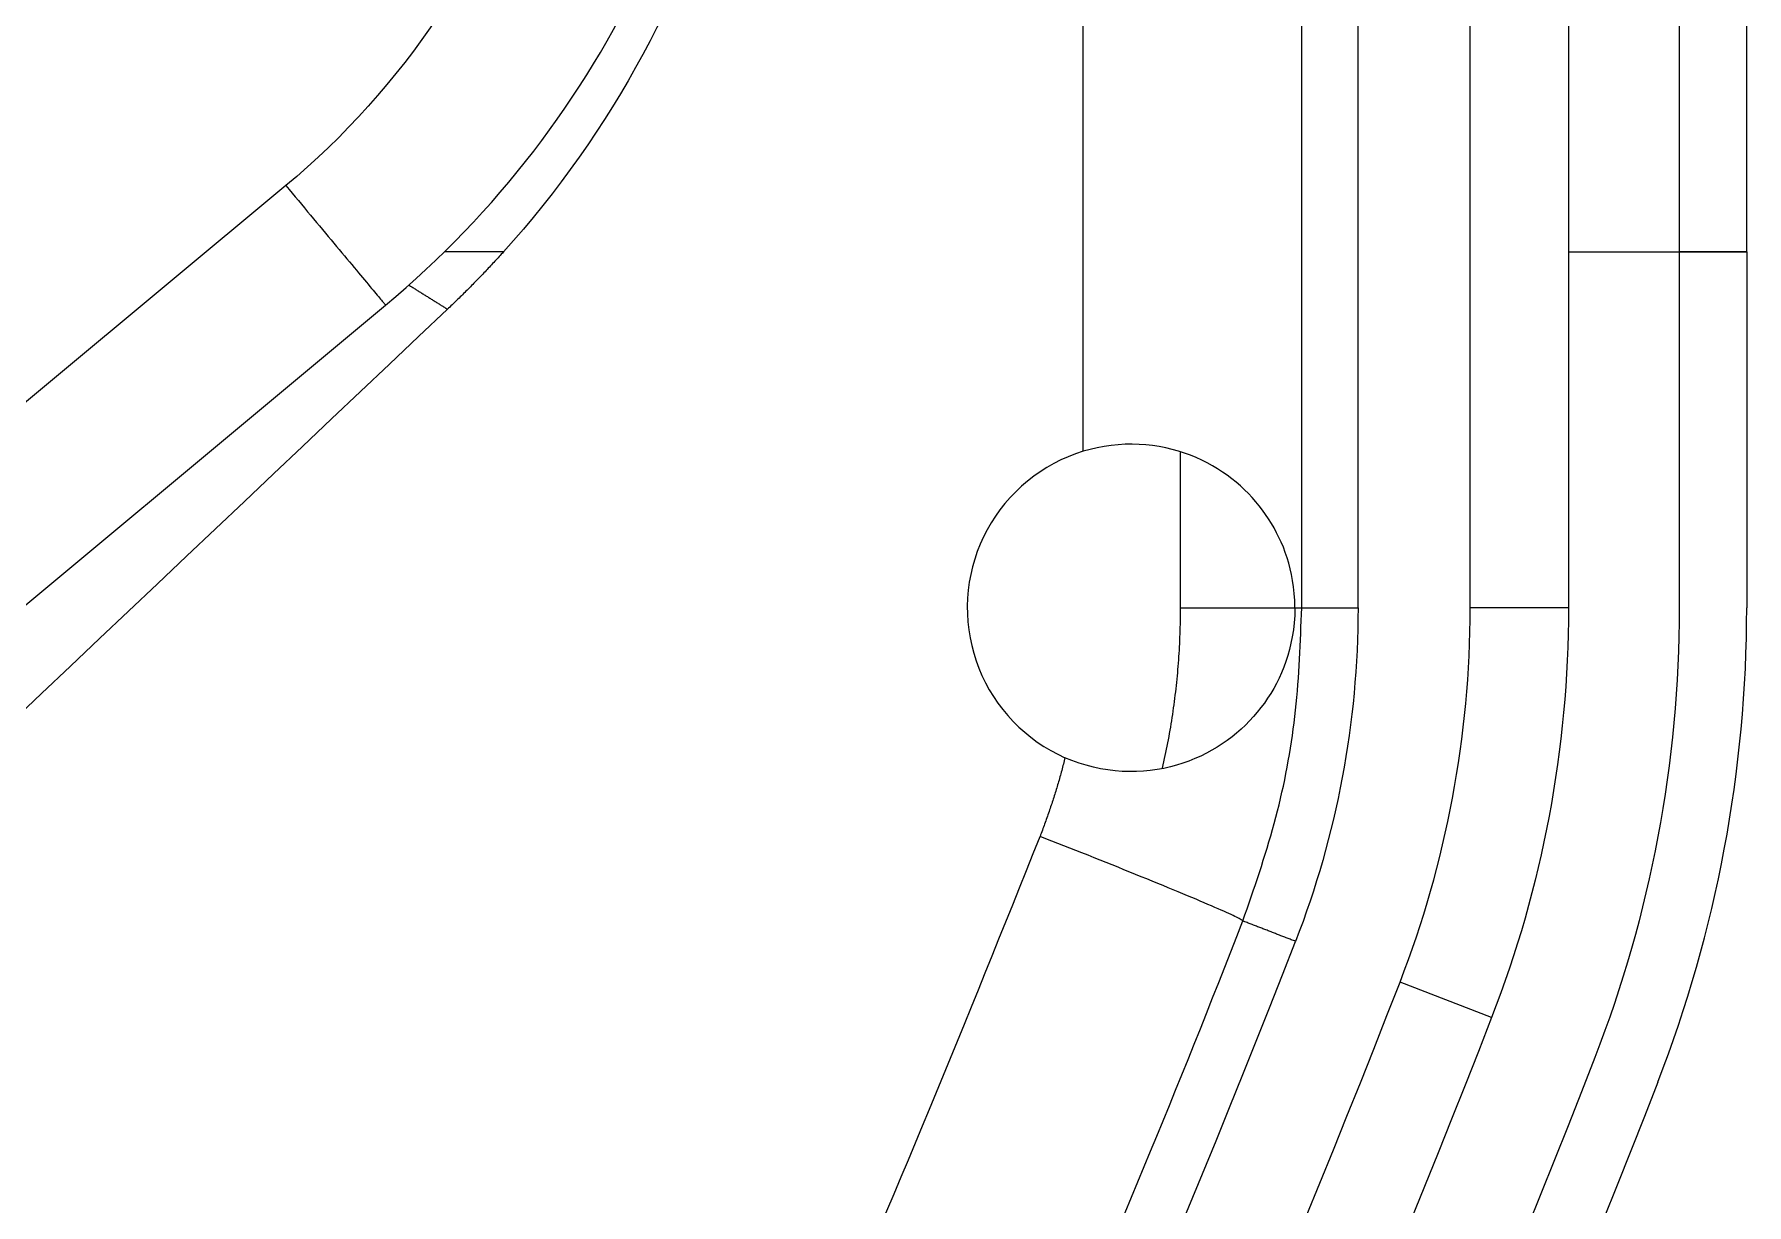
# Model space of a CAD drawing. Header units: inches. Extents: x 0 to 40, y 35.9 to 64.1.
# Drawn here: x 28.814 to 29.517, y 49.03 to 49.511 of the extents above; entities that cross this region are included whole.
import ezdxf

# ---------------------------------------------------------------- set-up
doc = ezdxf.new("R2010")
doc.units = ezdxf.units.IN
doc.header["$MEASUREMENT"] = 0
doc.layers.add('2', color=7, linetype='Continuous')

# ---------------------------------------------------------------- blocks, each defined once
blk = doc.blocks.new('block 1906')
at = {"layer": '2', "color": 80, "lineweight": 18, "true_color": 0x3fff00}
blk.add_lwpolyline([(29.48967, 49.42155), (29.48967, 49.27517)], dxfattribs=at)
blk = doc.blocks.new('block 1909')
at = {"layer": '2', "color": 80, "lineweight": 18, "true_color": 0x3fff00}
blk.add_lwpolyline([(29.28462, 49.27517), (29.33175, 49.27517)], dxfattribs=at)
blk = doc.blocks.new('block 1910')
at = {"layer": '2', "color": 80, "lineweight": 18, "true_color": 0x3fff00}
blk.add_lwpolyline([(29.44416, 49.42155), (29.48967, 49.42155)], dxfattribs=at)
blk = doc.blocks.new('block 1911')
at = {"layer": '2', "color": 80, "lineweight": 18, "true_color": 0x3fff00}
blk.add_lwpolyline([(29.28462, 49.33907), (29.28462, 49.27517)], dxfattribs=at)
blk = doc.blocks.new('block 1914')
at = {"layer": '2', "color": 80, "lineweight": 18, "true_color": 0x3fff00}
blk.add_lwpolyline([(29.51744, 49.42155), (29.48967, 49.42155)], dxfattribs=at)
blk = doc.blocks.new('block 1915')
at = {"layer": '2', "color": 80, "lineweight": 18, "true_color": 0x3fff00}
blk.add_lwpolyline([(29.51744, 49.42155), (29.51744, 49.27517)], dxfattribs=at)
blk = doc.blocks.new('block 1935')
at = {"layer": '2', "color": 7, "lineweight": 18, "true_color": 0xffffff}
blk.add_lwpolyline([(28.36406, 48.90468), (28.95803, 49.39964)], dxfattribs=at)
blk = doc.blocks.new('block 1949')
at = {"layer": '2', "color": 7, "lineweight": 18, "true_color": 0xffffff}
blk.add_lwpolyline([(28.91706, 49.44876), (28.67105, 49.24392)], dxfattribs=at)
blk = doc.blocks.new('block 1973')
at = {"layer": '2', "color": 7, "lineweight": 18, "true_color": 0xffffff}
blk.add_lwpolyline([(29.33454, 49.27517), (29.35769, 49.27517)], dxfattribs=at)
blk = doc.blocks.new('block 2005')
at = {"layer": '2', "color": 7, "lineweight": 18, "true_color": 0xffffff}
blk.add_lwpolyline([(29.33175, 49.27517), (29.33454, 49.27517)], dxfattribs=at)
blk = doc.blocks.new('block 2090')
at = {"layer": '2', "color": 7, "lineweight": 18, "true_color": 0xffffff}
blk.add_lwpolyline([(29.44416, 52.53824), (29.44416, 49.27517)], dxfattribs=at)
blk = doc.blocks.new('block 2118')
at = {"layer": '2', "color": 7, "lineweight": 18, "true_color": 0xffffff}
blk.add_lwpolyline([(29.40379, 49.27517), (29.40379, 52.53824)], dxfattribs=at)
blk = doc.blocks.new('block 2231')
at = {"layer": '2', "color": 7, "lineweight": 18, "true_color": 0xffffff}
blk.add_lwpolyline([(29.41257, 49.10674), (29.37495, 49.12134)], dxfattribs=at)
blk = doc.blocks.new('block 2243')
at = {"layer": '2', "color": 7, "lineweight": 18, "true_color": 0xffffff}
blk.add_lwpolyline([(29.35769, 49.27517), (29.35769, 52.53824)], dxfattribs=at)
blk = doc.blocks.new('block 2244')
at = {"layer": '2', "color": 7, "lineweight": 18, "true_color": 0xffffff}
blk.add_lwpolyline([(29.48967, 49.42155), (29.51744, 49.42155)], dxfattribs=at)
blk = doc.blocks.new('block 2245')
at = {"layer": '2', "color": 7, "lineweight": 18, "true_color": 0xffffff}
blk.add_lwpolyline([(29.44416, 49.42155), (29.48967, 49.42155)], dxfattribs=at)
blk = doc.blocks.new('block 2246')
at = {"layer": '2', "color": 7, "lineweight": 18, "true_color": 0xffffff}
blk.add_lwpolyline([(29.44416, 49.27517), (29.40379, 49.27517)], dxfattribs=at)
blk = doc.blocks.new('block 2247')
at = {"layer": '2', "color": 7, "lineweight": 18, "true_color": 0xffffff}
blk.add_lwpolyline([(29.48967, 52.55626), (29.48967, 49.42155)], dxfattribs=at)
blk = doc.blocks.new('block 2248')
at = {"layer": '2', "color": 7, "lineweight": 18, "true_color": 0xffffff}
blk.add_lwpolyline([(29.51744, 49.42155), (29.51744, 52.55261)], dxfattribs=at)
blk = doc.blocks.new('block 2283')
at = {"layer": '2', "color": 80, "lineweight": 18, "true_color": 0x3fff00}
blk.add_open_spline([(29.45498, 49.09027), (29.33854, 48.79054), (29.19557, 48.50181), (29.02779, 48.22748)], degree=3, dxfattribs=at)
blk = doc.blocks.new('block 2284')
at = {"layer": '2', "color": 80, "lineweight": 18, "true_color": 0x3fff00}
blk.add_open_spline([(29.48967, 49.27517), (29.48967, 49.21191), (29.47789, 49.14921), (29.45498, 49.09027)], degree=3, dxfattribs=at)
blk = doc.blocks.new('block 2286')
at = {"layer": '2', "color": 80, "lineweight": 18, "true_color": 0x3fff00}
blk.add_open_spline([(29.48089, 49.08017), (29.50504, 49.14236), (29.51744, 49.20847), (29.51744, 49.27517)], degree=3, dxfattribs=at)
blk = doc.blocks.new('block 2287')
at = {"layer": '2', "color": 80, "lineweight": 18, "true_color": 0x3fff00}
blk.add_open_spline([(29.48089, 49.08017), (29.36382, 48.77893), (29.22013, 48.48872), (29.05149, 48.21301)], degree=3, dxfattribs=at)
blk = doc.blocks.new('block 2313')
at = {"layer": '2', "color": 7, "lineweight": 18, "true_color": 0xffffff}
blk.add_open_spline([(28.95803, 49.39964), (29.04911, 49.47557), (29.10182, 49.58805), (29.10182, 49.70666)], degree=3, dxfattribs=at)
blk = doc.blocks.new('block 2342')
at = {"layer": '2', "color": 7, "lineweight": 18, "true_color": 0xffffff}
blk.add_open_spline([(28.95451, 48.2723), (29.1196, 48.54226), (29.2603, 48.82641), (29.37495, 49.12134)], degree=3, dxfattribs=at)
blk = doc.blocks.new('block 2354')
at = {"layer": '2', "color": 7, "lineweight": 18, "true_color": 0xffffff}
blk.add_open_spline([(29.41257, 49.10674), (29.29709, 48.80953), (29.15533, 48.52324), (28.98896, 48.25125)], degree=3, dxfattribs=at)
blk = doc.blocks.new('block 2360')
at = {"layer": '2', "color": 7, "lineweight": 18, "true_color": 0xffffff}
blk.add_open_spline([(29.44416, 49.27517), (29.44416, 49.21753), (29.43345, 49.16044), (29.41257, 49.10674)], degree=3, dxfattribs=at)
blk = doc.blocks.new('block 2400')
at = {"layer": '2', "color": 7, "lineweight": 18, "true_color": 0xffffff}
blk.add_open_spline([(28.91517, 48.29635), (29.07888, 48.56396), (29.21834, 48.84567), (29.33199, 49.13805)], degree=3, dxfattribs=at)
blk = doc.blocks.new('block 2401')
at = {"layer": '2', "color": 7, "lineweight": 18, "true_color": 0xffffff}
blk.add_open_spline([(29.37495, 49.12134), (29.394, 49.1704), (29.40379, 49.22256), (29.40379, 49.27517)], degree=3, dxfattribs=at)
blk = doc.blocks.new('block 2407')
at = {"layer": '2', "color": 7, "lineweight": 18, "true_color": 0xffffff}
blk.add_open_spline([(29.35769, 49.27517), (29.35769, 49.22828), (29.34898, 49.18177), (29.33199, 49.13805)], degree=3, dxfattribs=at)
blk = doc.blocks.new('block 2471')
at = {"layer": '2', "color": 7, "lineweight": 18, "true_color": 0xffffff}
blk.add_lwpolyline([(29.11585, 49.70666), (29.11581, 49.70036), (29.11567, 49.69406), (29.11543, 49.68779), (29.11509, 49.68148), (29.11467, 49.67521), (29.11416, 49.66898), (29.11354, 49.66271), (29.11285, 49.6565), (29.11206, 49.65027), (29.11116, 49.64407), (29.1102, 49.63787), (29.10913, 49.6317), (29.10796, 49.62557), (29.10672, 49.61943), (29.10537, 49.6133), (29.10396, 49.60724), (29.10244, 49.60114), (29.10086, 49.59511), (29.09917, 49.58912), (29.09741, 49.58312), (29.09555, 49.57716), (29.09359, 49.5712), (29.09156, 49.56531), (29.08946, 49.55946), (29.08729, 49.5536), (29.08498, 49.54781), (29.08263, 49.54206), (29.08019, 49.5363), (29.07764, 49.53062), (29.07506, 49.52497), (29.07237, 49.51932), (29.06958, 49.51374), (29.06675, 49.50823), (29.06382, 49.50271), (29.06079, 49.49727), (29.05773, 49.49186), (29.05456, 49.48652), (29.05132, 49.48118), (29.04798, 49.47591), (29.0446, 49.47071), (29.04112, 49.46554), (29.03757, 49.46044), (29.03396, 49.45538), (29.03023, 49.45038), (29.02648, 49.44542), (29.02262, 49.44053), (29.01869, 49.43567), (29.0147, 49.43092), (29.01063, 49.4262), (29.0065, 49.42155)], dxfattribs=at)
blk = doc.blocks.new('block 2473')
at = {"layer": '2', "color": 80, "lineweight": 18, "true_color": 0x3fff00}
blk.add_lwpolyline([(29.28462, 49.27517), (29.28462, 49.27382), (29.28462, 49.27248), (29.28459, 49.27114), (29.28459, 49.26979), (29.28455, 49.26845), (29.28452, 49.2671), (29.28448, 49.26576), (29.28445, 49.26445), (29.28438, 49.26311), (29.28431, 49.26176), (29.28428, 49.26042), (29.28421, 49.25911), (29.28414, 49.25777), (29.28404, 49.25642), (29.28397, 49.25512), (29.28386, 49.25377), (29.28376, 49.25246), (29.28366, 49.25112), (29.28355, 49.24981), (29.28345, 49.24847), (29.28331, 49.24716), (29.28317, 49.24585), (29.28304, 49.2445), (29.2829, 49.2432), (29.28276, 49.24189), (29.28262, 49.24058), (29.28245, 49.23923), (29.28231, 49.23792), (29.28214, 49.23662), (29.28197, 49.23531), (29.28176, 49.234), (29.28159, 49.23269), (29.28138, 49.23138), (29.28121, 49.23007), (29.281, 49.22876), (29.2808, 49.22745), (29.28056, 49.22614), (29.28035, 49.22483), (29.28011, 49.22356), (29.27987, 49.22225), (29.27963, 49.22094), (29.27938, 49.21967), (29.27914, 49.21836), (29.2789, 49.21705), (29.27863, 49.21574), (29.27835, 49.21446), (29.27808, 49.21319), (29.2778, 49.21188), (29.27752, 49.21057), (29.27721, 49.2093)], dxfattribs=at)
blk = doc.blocks.new('block 2475')
at = {"layer": '2', "color": 7, "lineweight": 18, "true_color": 0xffffff}
blk.add_open_spline([(28.91706, 49.44876), (28.91706, 49.44876), (28.91837, 49.44721), (28.91837, 49.44721), (28.91837, 49.44721), (28.91965, 49.44566), (28.91965, 49.44566), (28.91965, 49.44566), (28.92092, 49.44415), (28.92092, 49.44415), (28.92092, 49.44415), (28.9222, 49.44263), (28.9222, 49.44263), (28.9222, 49.44263), (28.92347, 49.44108), (28.92347, 49.44108), (28.92347, 49.44108), (28.92475, 49.43957), (28.92475, 49.43957), (28.92475, 49.43957), (28.92599, 49.43805), (28.92599, 49.43805), (28.92599, 49.43805), (28.92723, 49.43657), (28.92723, 49.43657), (28.92723, 49.43657), (28.92847, 49.43509), (28.92847, 49.43509), (28.92847, 49.43509), (28.92971, 49.43361), (28.92971, 49.43361), (28.92971, 49.43361), (28.93091, 49.43216), (28.93091, 49.43216), (28.93091, 49.43216), (28.93212, 49.43071), (28.93212, 49.43071), (28.93212, 49.43071), (28.93332, 49.42927), (28.93332, 49.42927), (28.93332, 49.42927), (28.9345, 49.42789), (28.9345, 49.42789), (28.9345, 49.42789), (28.93563, 49.42647), (28.93563, 49.42647), (28.93563, 49.42647), (28.93677, 49.42513), (28.93677, 49.42513), (28.93677, 49.42513), (28.93791, 49.42379), (28.93791, 49.42379), (28.93791, 49.42379), (28.93901, 49.42244), (28.93901, 49.42244), (28.93901, 49.42244), (28.94008, 49.42117), (28.94008, 49.42117), (28.94008, 49.42117), (28.94114, 49.41989), (28.94114, 49.41989), (28.94114, 49.41989), (28.94218, 49.41865), (28.94218, 49.41865), (28.94218, 49.41865), (28.94318, 49.41745), (28.94318, 49.41745), (28.94318, 49.41745), (28.94414, 49.41628), (28.94414, 49.41628), (28.94414, 49.41628), (28.94511, 49.41514), (28.94511, 49.41514), (28.94511, 49.41514), (28.94604, 49.41404), (28.94604, 49.41404), (28.94604, 49.41404), (28.94693, 49.41297), (28.94693, 49.41297), (28.94693, 49.41297), (28.94779, 49.41194), (28.94779, 49.41194), (28.94779, 49.41194), (28.94862, 49.41094), (28.94862, 49.41094), (28.94862, 49.41094), (28.94941, 49.40997), (28.94941, 49.40997), (28.94941, 49.40997), (28.95017, 49.40904), (28.95017, 49.40904), (28.95017, 49.40904), (28.95093, 49.40818), (28.95093, 49.40818), (28.95093, 49.40818), (28.95162, 49.40732), (28.95162, 49.40732), (28.95162, 49.40732), (28.95227, 49.40653), (28.95227, 49.40653), (28.95227, 49.40653), (28.95293, 49.40577), (28.95293, 49.40577), (28.95293, 49.40577), (28.95351, 49.40505), (28.95351, 49.40505), (28.95351, 49.40505), (28.9541, 49.40436), (28.9541, 49.40436), (28.9541, 49.40436), (28.95462, 49.40374), (28.95462, 49.40374), (28.95462, 49.40374), (28.9551, 49.40315), (28.9551, 49.40315), (28.9551, 49.40315), (28.95555, 49.4026), (28.95555, 49.4026), (28.95555, 49.4026), (28.95596, 49.40208), (28.95596, 49.40208), (28.95596, 49.40208), (28.95637, 49.40164), (28.95637, 49.40164), (28.95637, 49.40164), (28.95668, 49.40122), (28.95668, 49.40122), (28.95668, 49.40122), (28.95699, 49.40084), (28.95699, 49.40084), (28.95699, 49.40084), (28.95727, 49.40053), (28.95727, 49.40053), (28.95727, 49.40053), (28.95751, 49.40026), (28.95751, 49.40026), (28.95751, 49.40026), (28.95768, 49.40005), (28.95768, 49.40005), (28.95768, 49.40005), (28.95782, 49.39988), (28.95782, 49.39988), (28.95792, 49.39974), (28.95799, 49.39967), (28.95799, 49.39967)], degree=3, knots=[0, 0, 0, 0, 1, 1, 1, 2, 2, 2, 3, 3, 3, 4, 4, 4, 5, 5, 5, 6, 6, 6, 7, 7, 7, 8, 8, 8, 9, 9, 9, 10, 10, 10, 11, 11, 11, 12, 12, 12, 13, 13, 13, 14, 14, 14, 15, 15, 15, 16, 16, 16, 17, 17, 17, 18, 18, 18, 19, 19, 19, 20, 20, 20, 21, 21, 21, 22, 22, 22, 23, 23, 23, 24, 24, 24, 25, 25, 25, 26, 26, 26, 27, 27, 27, 28, 28, 28, 29, 29, 29, 30, 30, 30, 31, 31, 31, 32, 32, 32, 33, 33, 33, 34, 34, 34, 35, 35, 35, 36, 36, 36, 37, 37, 37, 38, 38, 38, 39, 39, 39, 40, 40, 40, 41, 41, 41, 42, 42, 42, 43, 43, 43, 44, 44, 44, 45, 45, 45, 46, 46, 46, 47, 47, 47, 48, 48, 48, 48], dxfattribs=at)
blk = doc.blocks.new('block 2490')
at = {"layer": '2', "color": 7, "lineweight": 18, "true_color": 0xffffff}
blk.add_lwpolyline([(29.07688, 48.83457), (29.08009, 48.84143), (29.08329, 48.84828), (29.08646, 48.85514), (29.08966, 48.862), (29.09283, 48.86885), (29.09604, 48.87571), (29.09921, 48.88256), (29.10238, 48.88942), (29.10554, 48.89627), (29.10871, 48.90313), (29.11188, 48.90999), (29.11505, 48.91684), (29.11819, 48.92373), (29.12132, 48.93059), (29.12446, 48.93748), (29.12756, 48.94437), (29.13069, 48.95122), (29.13379, 48.95811), (29.13686, 48.96504), (29.13996, 48.97193), (29.14303, 48.97882), (29.14606, 48.98574), (29.14909, 48.99267), (29.15212, 48.99959), (29.15515, 49.00652), (29.15812, 49.01344), (29.16111, 49.02037), (29.16408, 49.02733), (29.16704, 49.03429), (29.16997, 49.04124), (29.1729, 49.0482), (29.17582, 49.05516), (29.17872, 49.06216), (29.18161, 49.06912), (29.18451, 49.07611), (29.1874, 49.0831), (29.19026, 49.0901), (29.19312, 49.09709), (29.19594, 49.10408), (29.1988, 49.11108), (29.20166, 49.11807), (29.20449, 49.1251), (29.20731, 49.13209), (29.21014, 49.13909), (29.21296, 49.14611), (29.21579, 49.15311), (29.21858, 49.16013), (29.2214, 49.16716), (29.22423, 49.17416), (29.22702, 49.18118)], dxfattribs=at)
blk = doc.blocks.new('block 2519')
at = {"layer": '2', "color": 7, "lineweight": 18, "true_color": 0xffffff}
blk.add_lwpolyline([(28.98348, 49.39795), (28.97156, 49.38668), (28.95964, 49.37538), (28.94772, 49.36412), (28.9358, 49.35282), (28.92388, 49.34155), (28.91196, 49.33025), (28.90004, 49.31895), (28.88812, 49.30769), (28.8762, 49.29639), (28.86428, 49.28509), (28.85236, 49.27379), (28.84048, 49.26252), (28.82856, 49.25122), (28.81664, 49.23992), (28.80472, 49.22862), (28.79283, 49.21732), (28.78091, 49.20602), (28.76899, 49.19472), (28.75711, 49.18342), (28.74519, 49.17212), (28.7333, 49.16082), (28.72138, 49.14949), (28.7095, 49.13819), (28.69758, 49.12689), (28.68569, 49.11559), (28.67377, 49.10426), (28.66189, 49.09296), (28.64997, 49.08166), (28.63808, 49.07032), (28.62619, 49.05902), (28.61427, 49.04769), (28.60239, 49.03639), (28.5905, 49.02509), (28.57862, 49.01375), (28.5667, 49.00245), (28.55481, 48.99112), (28.54293, 48.97982), (28.53104, 48.96848), (28.51915, 48.95715), (28.50723, 48.94585), (28.49535, 48.93452), (28.48346, 48.92318), (28.47158, 48.91188), (28.45969, 48.90055), (28.44781, 48.88921), (28.43592, 48.87788), (28.42404, 48.86654), (28.41215, 48.85524), (28.40026, 48.84391), (28.38838, 48.83257)], dxfattribs=at)
blk = doc.blocks.new('block 2539')
at = {"layer": '2', "color": 7, "lineweight": 18, "true_color": 0xffffff}
blk.add_open_spline([(29.31036, 49.14646), (29.31029, 49.14653), (29.31015, 49.14666), (29.31015, 49.14666), (29.31015, 49.14666), (29.30994, 49.1468), (29.30994, 49.1468), (29.30994, 49.1468), (29.30963, 49.14697), (29.30963, 49.14697), (29.30963, 49.14697), (29.30929, 49.14718), (29.30929, 49.14718), (29.30929, 49.14718), (29.30884, 49.14742), (29.30884, 49.14742), (29.30884, 49.14742), (29.30836, 49.1477), (29.30836, 49.1477), (29.30836, 49.1477), (29.30777, 49.14797), (29.30777, 49.14797), (29.30777, 49.14797), (29.30708, 49.14832), (29.30708, 49.14832), (29.30708, 49.14832), (29.30632, 49.14866), (29.30632, 49.14866), (29.30632, 49.14866), (29.3055, 49.14904), (29.3055, 49.14904), (29.3055, 49.14904), (29.3046, 49.14949), (29.3046, 49.14949), (29.3046, 49.14949), (29.30364, 49.14994), (29.30364, 49.14994), (29.30364, 49.14994), (29.30254, 49.15042), (29.30254, 49.15042), (29.30254, 49.15042), (29.3014, 49.15094), (29.3014, 49.15094), (29.3014, 49.15094), (29.30019, 49.15145), (29.30019, 49.15145), (29.30019, 49.15145), (29.29888, 49.15204), (29.29888, 49.15204), (29.29888, 49.15204), (29.29747, 49.15262), (29.29747, 49.15262), (29.29747, 49.15262), (29.29602, 49.15328), (29.29602, 49.15328), (29.29602, 49.15328), (29.29447, 49.15393), (29.29447, 49.15393), (29.29447, 49.15393), (29.29285, 49.15462), (29.29285, 49.15462), (29.29285, 49.15462), (29.29117, 49.15535), (29.29117, 49.15535), (29.29117, 49.15535), (29.28941, 49.15607), (29.28941, 49.15607), (29.28941, 49.15607), (29.28758, 49.15683), (29.28758, 49.15683), (29.28758, 49.15683), (29.28569, 49.15762), (29.28569, 49.15762), (29.28569, 49.15762), (29.28376, 49.15845), (29.28376, 49.15845), (29.28376, 49.15845), (29.28173, 49.15927), (29.28173, 49.15927), (29.28173, 49.15927), (29.27966, 49.16013), (29.27966, 49.16013), (29.27966, 49.16013), (29.27756, 49.161), (29.27756, 49.161), (29.27756, 49.161), (29.27539, 49.16189), (29.27539, 49.16189), (29.27539, 49.16189), (29.27315, 49.16279), (29.27315, 49.16279), (29.27315, 49.16279), (29.27091, 49.16372), (29.27091, 49.16372), (29.27091, 49.16372), (29.2686, 49.16465), (29.2686, 49.16465), (29.2686, 49.16465), (29.26626, 49.16561), (29.26626, 49.16561), (29.26626, 49.16561), (29.26388, 49.16654), (29.26388, 49.16654), (29.26388, 49.16654), (29.2615, 49.16751), (29.2615, 49.16751), (29.2615, 49.16751), (29.25906, 49.16851), (29.25906, 49.16851), (29.25906, 49.16851), (29.25665, 49.16947), (29.25665, 49.16947), (29.25665, 49.16947), (29.25417, 49.17047), (29.25417, 49.17047), (29.25417, 49.17047), (29.25169, 49.17143), (29.25169, 49.17143), (29.25169, 49.17143), (29.24921, 49.17243), (29.24921, 49.17243), (29.24921, 49.17243), (29.24672, 49.17343), (29.24672, 49.17343), (29.24672, 49.17343), (29.24424, 49.1744), (29.24424, 49.1744), (29.24424, 49.1744), (29.24176, 49.1754), (29.24176, 49.1754), (29.24176, 49.1754), (29.23928, 49.17636), (29.23928, 49.17636), (29.23928, 49.17636), (29.2368, 49.17736), (29.2368, 49.17736), (29.2368, 49.17736), (29.23432, 49.17832), (29.23432, 49.17832), (29.23432, 49.17832), (29.23188, 49.17929), (29.23188, 49.17929), (29.23188, 49.17929), (29.22943, 49.18022), (29.22943, 49.18022), (29.22943, 49.18022), (29.22702, 49.18118), (29.22702, 49.18118)], degree=3, knots=[0, 0, 0, 0, 1, 1, 1, 2, 2, 2, 3, 3, 3, 4, 4, 4, 5, 5, 5, 6, 6, 6, 7, 7, 7, 8, 8, 8, 9, 9, 9, 10, 10, 10, 11, 11, 11, 12, 12, 12, 13, 13, 13, 14, 14, 14, 15, 15, 15, 16, 16, 16, 17, 17, 17, 18, 18, 18, 19, 19, 19, 20, 20, 20, 21, 21, 21, 22, 22, 22, 23, 23, 23, 24, 24, 24, 25, 25, 25, 26, 26, 26, 27, 27, 27, 28, 28, 28, 29, 29, 29, 30, 30, 30, 31, 31, 31, 32, 32, 32, 33, 33, 33, 34, 34, 34, 35, 35, 35, 36, 36, 36, 37, 37, 37, 38, 38, 38, 39, 39, 39, 40, 40, 40, 41, 41, 41, 42, 42, 42, 43, 43, 43, 44, 44, 44, 45, 45, 45, 46, 46, 46, 47, 47, 47, 48, 48, 48, 49, 49, 49, 49], dxfattribs=at)
blk = doc.blocks.new('block 2551')
at = {"layer": '2', "color": 7, "lineweight": 18, "true_color": 0xffffff}
blk.add_lwpolyline([(29.23725, 49.21357), (29.23708, 49.21291), (29.23694, 49.21226), (29.23677, 49.2116), (29.2366, 49.21095), (29.23642, 49.2103), (29.23625, 49.20964), (29.23608, 49.20899), (29.23591, 49.2083), (29.23573, 49.20764), (29.23556, 49.20699), (29.23539, 49.20633), (29.23518, 49.20568), (29.23501, 49.20502), (29.23484, 49.20437), (29.23463, 49.20371), (29.23446, 49.20306), (29.23425, 49.20241), (29.23408, 49.20175), (29.23387, 49.20113), (29.23367, 49.20048), (29.23346, 49.19982), (29.23325, 49.19917), (29.23308, 49.19851), (29.23288, 49.19789), (29.23263, 49.19724), (29.23243, 49.19658), (29.23222, 49.19593), (29.23201, 49.19527), (29.23181, 49.19465), (29.23157, 49.194), (29.23136, 49.19335), (29.23115, 49.19273), (29.23091, 49.19207), (29.23071, 49.19142), (29.23046, 49.1908), (29.23026, 49.19014), (29.23002, 49.18949), (29.22981, 49.18887), (29.22957, 49.18821), (29.22933, 49.18759), (29.22912, 49.18694), (29.22888, 49.18628), (29.22864, 49.18566), (29.22843, 49.18501), (29.22819, 49.18439), (29.22795, 49.18373), (29.22774, 49.18308), (29.2275, 49.18246), (29.22726, 49.1818), (29.22702, 49.18118)], dxfattribs=at)
blk = doc.blocks.new('block 2566')
at = {"layer": '2', "color": 7, "lineweight": 18, "true_color": 0xffffff}
blk.add_lwpolyline([(29.33454, 49.27517), (29.33454, 49.28877), (29.33454, 49.30238), (29.33454, 49.31599), (29.33454, 49.3296), (29.33454, 49.34321), (29.33454, 49.35678), (29.33454, 49.37039), (29.33454, 49.384), (29.33454, 49.3976), (29.33454, 49.41121), (29.33454, 49.42482), (29.33454, 49.43843), (29.33454, 49.45204), (29.33454, 49.46565), (29.33454, 49.47925), (29.33454, 49.49286), (29.33454, 49.50647), (29.33454, 49.52008), (29.33454, 49.53365), (29.33454, 49.54729), (29.33454, 49.56087), (29.33454, 49.57448), (29.33454, 49.58808), (29.33454, 49.60169), (29.33454, 49.6153), (29.33454, 49.62891), (29.33454, 49.64252), (29.33454, 49.65612), (29.33454, 49.66973), (29.33454, 49.68334), (29.33454, 49.69695), (29.33454, 49.71052), (29.33454, 49.72417), (29.33454, 49.73774), (29.33454, 49.75135), (29.33454, 49.76496), (29.33454, 49.77856), (29.33454, 49.79217), (29.33454, 49.80578), (29.33454, 49.81939), (29.33454, 49.833), (29.33454, 49.8466), (29.33454, 49.86021), (29.33454, 49.87382), (29.33454, 49.88743), (29.33454, 49.90104), (29.33454, 49.91461), (29.33454, 49.92822), (29.33454, 49.94183), (29.33454, 49.95543)], dxfattribs=at)
blk = doc.blocks.new('block 2594')
at = {"layer": '2', "color": 7, "lineweight": 18, "true_color": 0xffffff}
blk.add_lwpolyline([(29.17682, 48.83375), (29.17968, 48.83991), (29.18254, 48.84608), (29.1854, 48.85228), (29.18823, 48.85845), (29.19109, 48.86461), (29.19391, 48.87082), (29.19674, 48.87702), (29.19953, 48.88318), (29.20235, 48.88938), (29.20514, 48.89559), (29.20793, 48.90179), (29.21072, 48.90799), (29.21348, 48.91422), (29.21624, 48.92042), (29.21899, 48.92663), (29.22175, 48.93286), (29.2245, 48.9391), (29.22723, 48.9453), (29.22995, 48.95153), (29.23267, 48.95777), (29.23536, 48.96404), (29.23808, 48.97028), (29.24076, 48.97651), (29.24345, 48.98275), (29.2461, 48.98902), (29.24879, 48.99525), (29.25144, 49.00152), (29.2541, 49.00779), (29.25675, 49.01406), (29.25937, 49.02033), (29.26202, 49.0266), (29.26464, 49.03287), (29.26722, 49.03918), (29.26984, 49.04545), (29.27243, 49.05175), (29.27501, 49.05802), (29.27759, 49.06433), (29.28018, 49.07063), (29.28273, 49.0769), (29.28528, 49.08324), (29.28782, 49.08954), (29.29037, 49.09585), (29.29289, 49.10215), (29.2954, 49.10846), (29.29792, 49.1148), (29.30043, 49.12114), (29.30291, 49.12744), (29.30543, 49.13378), (29.30791, 49.14012), (29.31036, 49.14646)], dxfattribs=at)
blk = doc.blocks.new('block 2616')
at = {"layer": '2', "color": 7, "lineweight": 18, "true_color": 0xffffff}
blk.add_lwpolyline([(29.0065, 49.42155), (29.00602, 49.42155), (29.00553, 49.42155), (29.00505, 49.42155), (29.00457, 49.42155), (29.00409, 49.42155), (29.0036, 49.42155), (29.00312, 49.42155), (29.00264, 49.42155), (29.00212, 49.42155), (29.00164, 49.42155), (29.00116, 49.42155), (29.00068, 49.42155), (29.00019, 49.42155), (28.99971, 49.42155), (28.99923, 49.42155), (28.99875, 49.42155), (28.99826, 49.42155), (28.99778, 49.42155), (28.9973, 49.42155), (28.99682, 49.42155), (28.99634, 49.42155), (28.99582, 49.42155), (28.99534, 49.42155), (28.99485, 49.42155), (28.99437, 49.42155), (28.99389, 49.42155), (28.99341, 49.42155), (28.99292, 49.42155), (28.99244, 49.42155), (28.99196, 49.42155), (28.99144, 49.42155), (28.99096, 49.42155), (28.99048, 49.42155), (28.99, 49.42155), (28.98951, 49.42155), (28.98903, 49.42155), (28.98855, 49.42155), (28.98807, 49.42155), (28.98755, 49.42155), (28.98707, 49.42155), (28.98659, 49.42155), (28.9861, 49.42155), (28.98562, 49.42155), (28.98514, 49.42155), (28.98462, 49.42155), (28.98414, 49.42155), (28.98366, 49.42155), (28.98317, 49.42155), (28.98269, 49.42155), (28.98221, 49.42155)], dxfattribs=at)
blk = doc.blocks.new('block 2659')
at = {"layer": '2', "color": 7, "lineweight": 18, "true_color": 0xffffff}
blk.add_lwpolyline([(29.24473, 49.33952), (29.24163, 49.33849), (29.23859, 49.33732), (29.2356, 49.33597), (29.23267, 49.33453), (29.22984, 49.33291), (29.22709, 49.33115), (29.22443, 49.32929), (29.22185, 49.32729), (29.21937, 49.32515), (29.21699, 49.32292), (29.21472, 49.32054), (29.21258, 49.31806), (29.21055, 49.31551), (29.20866, 49.31286), (29.2069, 49.3101), (29.20528, 49.30727), (29.2038, 49.30435), (29.20242, 49.30135), (29.20121, 49.29832), (29.20018, 49.29522), (29.19929, 49.29208), (29.19853, 49.28891), (29.19794, 49.28567), (29.19753, 49.28244), (29.19725, 49.27916), (29.19712, 49.27589), (29.19718, 49.27265), (29.19736, 49.26938), (29.19774, 49.26614), (29.19825, 49.2629), (29.19894, 49.2597), (29.19977, 49.25653), (29.20073, 49.25339), (29.20187, 49.25033), (29.20314, 49.24733), (29.20456, 49.2444), (29.20614, 49.24151), (29.20786, 49.23872), (29.20969, 49.236), (29.21165, 49.23338), (29.21372, 49.2309), (29.21593, 49.22849), (29.21827, 49.22618), (29.22071, 49.22401), (29.22323, 49.22194), (29.22588, 49.22001), (29.2286, 49.21818), (29.23139, 49.21653), (29.23429, 49.21498), (29.23725, 49.21357)], dxfattribs=at)
blk = doc.blocks.new('block 2660')
at = {"layer": '2', "color": 7, "lineweight": 18, "true_color": 0xffffff}
blk.add_lwpolyline([(29.33175, 49.27517), (29.33168, 49.27207), (29.33147, 49.269), (29.33113, 49.26607), (29.33068, 49.26328), (29.33013, 49.26059), (29.32951, 49.25801), (29.32882, 49.25553), (29.32803, 49.25312), (29.32717, 49.25077), (29.32624, 49.2485), (29.32524, 49.2463), (29.32417, 49.24413), (29.32303, 49.24202), (29.32183, 49.23999), (29.32055, 49.23799), (29.31921, 49.23603), (29.31776, 49.23414), (29.31628, 49.23227), (29.31473, 49.23045), (29.31311, 49.22866), (29.31139, 49.22697), (29.30963, 49.22528), (29.30781, 49.2237), (29.30591, 49.22215), (29.30391, 49.22066), (29.30188, 49.21925), (29.29978, 49.21787), (29.29761, 49.2166), (29.29537, 49.21539), (29.29303, 49.21426), (29.29065, 49.21319), (29.2882, 49.21219), (29.28572, 49.21133), (29.28314, 49.2105), (29.28056, 49.20981), (29.27787, 49.20919), (29.27511, 49.20871), (29.27232, 49.20833), (29.2695, 49.20806), (29.2666, 49.20788), (29.26371, 49.20785), (29.26078, 49.20795), (29.25785, 49.20819), (29.25489, 49.20854), (29.25189, 49.20905), (29.24893, 49.20968), (29.24597, 49.21043), (29.24304, 49.21136), (29.24014, 49.2124), (29.23725, 49.21357)], dxfattribs=at)
blk = doc.blocks.new('block 2662')
at = {"layer": '2', "color": 7, "lineweight": 18, "true_color": 0xffffff}
blk.add_lwpolyline([(29.33175, 49.27517), (29.33168, 49.27813), (29.33147, 49.28102), (29.3312, 49.28378), (29.33079, 49.2864), (29.33034, 49.28888), (29.32979, 49.29125), (29.3292, 49.29356), (29.32851, 49.29577), (29.32779, 49.29794), (29.327, 49.30007), (29.32613, 49.30211), (29.3252, 49.30414), (29.32424, 49.30607), (29.32321, 49.308), (29.3221, 49.30989), (29.32093, 49.31172), (29.31973, 49.31354), (29.31845, 49.31534), (29.31707, 49.31709), (29.31566, 49.31882), (29.31418, 49.3205), (29.31266, 49.32212), (29.31104, 49.32374), (29.30936, 49.32529), (29.3076, 49.32681), (29.30581, 49.32826), (29.30391, 49.32967), (29.30198, 49.33101), (29.29995, 49.33232), (29.29788, 49.33356), (29.29571, 49.33477), (29.29347, 49.3359), (29.29117, 49.33694), (29.28879, 49.3379), (29.28634, 49.3388), (29.28386, 49.33962), (29.28131, 49.34031), (29.2787, 49.34093), (29.27601, 49.34145), (29.27329, 49.3419), (29.2705, 49.34221), (29.26771, 49.34238), (29.26485, 49.34248), (29.26202, 49.34241), (29.25913, 49.34224), (29.25623, 49.34197), (29.25334, 49.34155), (29.25045, 49.341), (29.24755, 49.34031), (29.24473, 49.33952)], dxfattribs=at)
blk = doc.blocks.new('block 2672')
at = {"layer": '2', "color": 7, "lineweight": 18, "true_color": 0xffffff}
blk.add_lwpolyline([(29.03788, 49.70666), (29.03781, 49.70077), (29.03764, 49.69492), (29.03737, 49.68903), (29.03699, 49.68317), (29.0365, 49.67731), (29.03592, 49.67146), (29.03523, 49.66563), (29.03444, 49.65981), (29.03354, 49.65402), (29.03254, 49.64824), (29.03144, 49.64245), (29.03023, 49.63669), (29.02893, 49.63098), (29.02751, 49.62526), (29.026, 49.61957), (29.02441, 49.61392), (29.02272, 49.60831), (29.02093, 49.60269), (29.01904, 49.59714), (29.01704, 49.5916), (29.01497, 49.58612), (29.0128, 49.58064), (29.01053, 49.57523), (29.00815, 49.56983), (29.00571, 49.56449), (29.00319, 49.55918), (29.00054, 49.55391), (28.99782, 49.54871), (28.99503, 49.54354), (28.99213, 49.53841), (28.98913, 49.53338), (28.98607, 49.52835), (28.98293, 49.52339), (28.9797, 49.51846), (28.97639, 49.51364), (28.97298, 49.50885), (28.9695, 49.50409), (28.96591, 49.49941), (28.9623, 49.49483), (28.95854, 49.49028), (28.95475, 49.4858), (28.95086, 49.48139), (28.9469, 49.47705), (28.94287, 49.47278), (28.93877, 49.46861), (28.93456, 49.46447), (28.93029, 49.46041), (28.92595, 49.45645), (28.92154, 49.45255), (28.91706, 49.44876)], dxfattribs=at)
blk = doc.blocks.new('block 2721')
at = {"layer": '2', "color": 7, "lineweight": 18, "true_color": 0xffffff}
blk.add_lwpolyline([(29.0065, 49.42155), (29.00605, 49.42103), (29.0056, 49.42055), (29.00519, 49.42007), (29.00474, 49.41958), (29.00429, 49.4191), (29.00385, 49.41862), (29.0034, 49.41814), (29.00295, 49.41766), (29.0025, 49.41717), (29.00205, 49.41669), (29.00161, 49.41621), (29.00116, 49.41573), (29.00071, 49.41524), (29.00026, 49.41476), (28.99981, 49.41428), (28.99937, 49.41383), (28.99892, 49.41335), (28.99844, 49.41287), (28.99799, 49.41238), (28.99754, 49.4119), (28.99709, 49.41142), (28.99661, 49.41097), (28.99616, 49.41049), (28.99572, 49.41001), (28.99523, 49.40956), (28.99478, 49.40908), (28.99434, 49.40859), (28.99385, 49.40815), (28.99341, 49.40766), (28.99292, 49.40718), (28.99248, 49.40673), (28.99199, 49.40625), (28.99155, 49.4058), (28.99106, 49.40532), (28.99062, 49.40487), (28.99013, 49.40439), (28.98965, 49.40391), (28.9892, 49.40346), (28.98872, 49.40301), (28.98824, 49.40253), (28.98779, 49.40208), (28.98731, 49.4016), (28.98683, 49.40115), (28.98634, 49.40071), (28.98586, 49.40022), (28.98541, 49.39978), (28.98493, 49.39933), (28.98445, 49.39885), (28.98397, 49.3984), (28.98348, 49.39795)], dxfattribs=at)
blk = doc.blocks.new('block 2722')
at = {"layer": '2', "color": 7, "lineweight": 18, "true_color": 0xffffff}
blk.add_lwpolyline([(29.24473, 49.33952), (29.24473, 49.35182), (29.24473, 49.36415), (29.24473, 49.37645), (29.24473, 49.38875), (29.24473, 49.40108), (29.24473, 49.41338), (29.24473, 49.42568), (29.24473, 49.43798), (29.24473, 49.45031), (29.24473, 49.46261), (29.24473, 49.47491), (29.24473, 49.48721), (29.24473, 49.49955), (29.24473, 49.51184), (29.24473, 49.52414), (29.24473, 49.53648), (29.24473, 49.54878), (29.24473, 49.56107), (29.24473, 49.57337), (29.24473, 49.58571), (29.24473, 49.59801), (29.24473, 49.61031), (29.24473, 49.6226), (29.24473, 49.63494), (29.24473, 49.64724), (29.24473, 49.65954), (29.24473, 49.67187), (29.24473, 49.68417), (29.24473, 49.69647), (29.24473, 49.7088), (29.24473, 49.7211), (29.24473, 49.7334), (29.24473, 49.7457), (29.24473, 49.75803), (29.24473, 49.77033), (29.24473, 49.78263), (29.24473, 49.79493), (29.24473, 49.80726), (29.24473, 49.81956), (29.24473, 49.83186), (29.24473, 49.84419), (29.24473, 49.85649), (29.24473, 49.86879), (29.24473, 49.88109), (29.24473, 49.89342), (29.24473, 49.90572), (29.24473, 49.91802), (29.24473, 49.93032), (29.24473, 49.94265), (29.24473, 49.95495)], dxfattribs=at)
blk = doc.blocks.new('block 2867')
at = {"layer": '2', "color": 7, "lineweight": 18, "true_color": 0xffffff}
blk.add_lwpolyline([(29.33199, 49.13805), (29.33154, 49.13822), (29.33113, 49.1384), (29.33068, 49.13857), (29.33023, 49.13874), (29.32982, 49.13891), (29.32937, 49.13905), (29.32896, 49.13922), (29.32851, 49.1394), (29.3281, 49.13957), (29.32765, 49.13974), (29.32724, 49.13991), (29.32679, 49.14008), (29.32638, 49.14022), (29.32593, 49.14039), (29.32548, 49.14057), (29.32507, 49.14074), (29.32462, 49.14091), (29.3242, 49.14108), (29.32376, 49.14126), (29.32334, 49.14143), (29.3229, 49.14157), (29.32248, 49.14174), (29.32203, 49.14191), (29.32162, 49.14208), (29.32117, 49.14225), (29.32073, 49.14243), (29.32031, 49.1426), (29.31986, 49.14277), (29.31945, 49.14291), (29.319, 49.14308), (29.31859, 49.14325), (29.31814, 49.14343), (29.31773, 49.1436), (29.31728, 49.14377), (29.31687, 49.14394), (29.31642, 49.14408), (29.31597, 49.14425), (29.31556, 49.14442), (29.31511, 49.1446), (29.3147, 49.14477), (29.31425, 49.14494), (29.31384, 49.14511), (29.31339, 49.14529), (29.31297, 49.14546), (29.31253, 49.1456), (29.31211, 49.14577), (29.31166, 49.14594), (29.31122, 49.14611), (29.3108, 49.14629), (29.31036, 49.14646)], dxfattribs=at)
blk = doc.blocks.new('block 2869')
at = {"layer": '2', "color": 7, "lineweight": 18, "true_color": 0xffffff}
blk.add_lwpolyline([(28.9676, 49.40791), (28.96791, 49.4077), (28.96822, 49.40749), (28.96857, 49.40729), (28.96888, 49.40708), (28.96919, 49.40691), (28.9695, 49.4067), (28.96981, 49.40649), (28.97015, 49.40629), (28.97046, 49.40611), (28.97077, 49.40591), (28.97108, 49.4057), (28.97143, 49.40549), (28.97174, 49.40529), (28.97205, 49.40512), (28.97236, 49.40491), (28.97267, 49.4047), (28.97301, 49.40453), (28.97332, 49.40432), (28.97363, 49.40412), (28.97394, 49.40391), (28.97429, 49.4037), (28.9746, 49.4035), (28.97491, 49.40332), (28.97522, 49.40312), (28.97553, 49.40291), (28.97587, 49.40274), (28.97618, 49.40253), (28.97649, 49.40232), (28.9768, 49.40212), (28.97715, 49.40191), (28.97746, 49.4017), (28.97777, 49.40153), (28.97808, 49.40133), (28.97839, 49.40112), (28.97873, 49.40095), (28.97904, 49.40074), (28.97935, 49.40053), (28.97966, 49.40033), (28.98001, 49.40012), (28.98032, 49.39995), (28.98063, 49.39974), (28.98094, 49.39953), (28.98125, 49.39933), (28.98159, 49.39916), (28.9819, 49.39895), (28.98221, 49.39874), (28.98252, 49.39854), (28.98286, 49.39833), (28.98317, 49.39816), (28.98348, 49.39795)], dxfattribs=at)
blk = doc.blocks.new('block 2873')
at = {"layer": '2', "color": 7, "lineweight": 18, "true_color": 0xffffff}
blk.add_lwpolyline([(29.31036, 49.14646), (29.31122, 49.14894), (29.31208, 49.15142), (29.31294, 49.15393), (29.3138, 49.15641), (29.31466, 49.15889), (29.31549, 49.16141), (29.31632, 49.16389), (29.31714, 49.1664), (29.31797, 49.16889), (29.31876, 49.1714), (29.31955, 49.17391), (29.32035, 49.17643), (29.3211, 49.17894), (29.32183, 49.18149), (29.32255, 49.18401), (29.32327, 49.18656), (29.32393, 49.18907), (29.32458, 49.19166), (29.32524, 49.19421), (29.32586, 49.19676), (29.32644, 49.19934), (29.327, 49.20189), (29.32755, 49.20447), (29.32806, 49.20706), (29.32858, 49.20964), (29.32903, 49.21226), (29.32948, 49.21484), (29.32992, 49.21746), (29.33034, 49.22004), (29.33072, 49.22266), (29.33106, 49.22528), (29.33141, 49.22787), (29.33172, 49.23048), (29.33203, 49.2331), (29.33227, 49.23572), (29.33251, 49.23834), (29.33275, 49.24099), (29.33296, 49.24361), (29.33316, 49.24623), (29.33333, 49.24885), (29.33347, 49.2515), (29.33364, 49.25412), (29.33378, 49.25674), (29.33389, 49.25935), (29.33402, 49.26201), (29.33413, 49.26462), (29.33423, 49.26728), (29.33433, 49.2699), (29.33444, 49.27251), (29.33454, 49.27517)], dxfattribs=at)

msp = doc.modelspace()

# ---------------------------------------------------------------- block references
at = {"layer": '2'}
for name in ['block 2247', 'block 2248', 'block 2243', 'block 2118', 'block 2090', 'block 2722', 'block 2566', 'block 2672', 'block 2313', 'block 2471', 'block 1949', 'block 2475', 'block 2616', 'block 2721', 'block 1910', 'block 2245', 'block 1906', 'block 1914', 'block 2244', 'block 1915', 'block 2869', 'block 1935', 'block 2519', 'block 2662', 'block 2659', 'block 1911', 'block 2660', 'block 2473', 'block 1909', 'block 2873', 'block 2005', 'block 2407', 'block 1973', 'block 2401', 'block 2246', 'block 2360', 'block 2284', 'block 2286', 'block 2551', 'block 2490', 'block 2539', 'block 2594', 'block 2867', 'block 2400', 'block 2342', 'block 2231', 'block 2354', 'block 2283', 'block 2287']:
    msp.add_blockref(name, (0, 0), dxfattribs=at)

doc.saveas('drawing.dxf')
